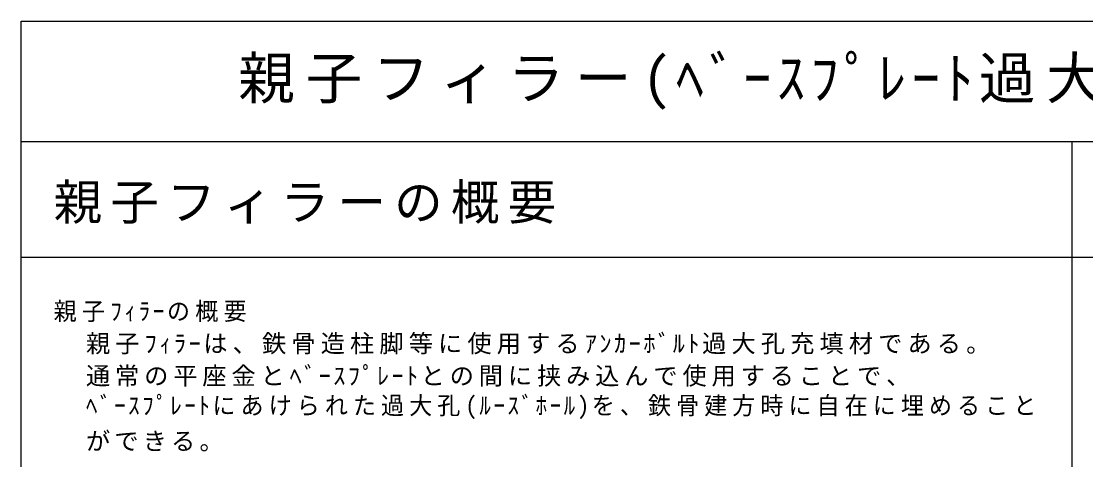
# Model space of a CAD drawing. Units: millimetres, scale not verified. Extents: x -19500 to 19500, y -13714 to 13350.
# Drawn here: x -19500 to -6333, y 7928 to 13350 of the extents above; entities that cross this region are included whole.
import ezdxf

# ---------------------------------------------------------------- set-up
doc = ezdxf.new("R2010")
doc.units = ezdxf.units.MM
doc.header["$LTSCALE"] = 100
doc.layers.add('F-0_F-0', color=4, linetype='Continuous')
doc.styles.add('ＭＳ ゴシック', font='')
doc.styles.get('ＭＳ ゴシック').set_extended_font_data('MS Gothic')

msp = doc.modelspace()

# ---------------------------------------------------------------- linework, layer by layer
at = {"layer": 'F-0_F-0'}
for p, q in [((-19500, 13350), (19500, 13350)), ((-19500, -13350), (-19500, 13350)), ((19500, 11859.1), (-19500, 11859.1)), ((-6500, -13350), (-6500, 11859.1)), ((19500, 10430.5), (-19500, 10430.5))]:
    msp.add_line(p, q, dxfattribs=at)

# ---------------------------------------------------------------- texts
at = {"layer": 'F-0_F-0', "color": 2, "insert": (-16816.7, 12254.6), "char_height": 513.2, "attachment_point": 7, "style": 'ＭＳ ゴシック'}
msp.add_mtext('\\T1.19;親子フィラー(ﾍﾞｰｽﾌﾟﾚｰﾄ過大孔充填材)標準図', dxfattribs=at)
at = {"layer": 'F-0_F-0', "color": 3, "insert": (-19100, 10844.8), "char_height": 439.9, "attachment_point": 7, "style": 'ＭＳ ゴシック'}
msp.add_mtext('\\T1.17;親子フィラーの概要', dxfattribs=at)
at = {"layer": 'F-0_F-0', "color": 7, "char_height": 219.9, "attachment_point": 7, "style": 'ＭＳ ゴシック'}
for s, insert in [('\\T1.23;\\W0.95;親子ﾌｨﾗｰの概要', (-19100, 9630.5)), ('\\T1.21;親子ﾌｨﾗｰは、鉄骨造柱脚等に使用するｱﾝｶｰﾎﾞﾙﾄ過大孔充填材である。', (-18700, 9230.5)), ('\\T1.2;通常の平座金とﾍﾞｰｽﾌﾟﾚｰﾄとの間に挟み込んで使用することで、', (-18700, 8830.5)), ('\\T1.22;\\W0.95;ﾍﾞｰｽﾌﾟﾚｰﾄにあけられた過大孔(ﾙｰｽﾞﾎｰﾙ)を、鉄骨建方時に自在に埋めること', (-18700, 8430.5)), ('\\T1.17;ができる。', (-18700, 8030.5))]:
    msp.add_mtext(s, dxfattribs=dict(at, insert=insert))

doc.saveas('drawing.dxf')
